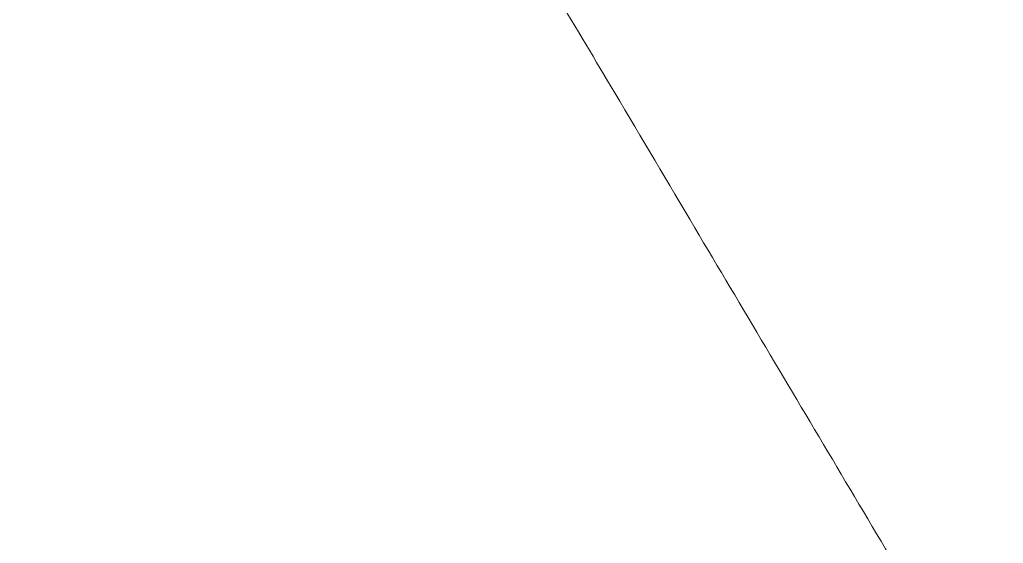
# Model space of a CAD drawing. Header units: inches. Extents: x 3778 to 56227, y -16914 to 35091.
# Drawn here: x 42067.83 to 42098.88, y -12684.31 to -12667.8 of the extents above; entities that cross this region are included whole.
import ezdxf

# ---------------------------------------------------------------- set-up
doc = ezdxf.new("R2010")
doc.units = ezdxf.units.IN
doc.header["$LTSCALE"] = 100
doc.header["$MEASUREMENT"] = 0
doc.layers.add('2-con', color=2, linetype='Continuous')
doc.layers.add('mark-B', color=2, linetype='Continuous', lineweight=20)

# ---------------------------------------------------------------- blocks, each defined once
blk = doc.blocks.new('무풍1WAY 대형')
at = {"layer": 'mark-B'}
blk.add_open_spline([(572.565, -367.139), (574.049, -369.62), (577.024, -374.59), (581.484, -382.057), (585.953, -389.549), (590.429, -397.064), (594.256, -403.499), (597.2, -408.454), (598.983, -411.453), (600.87, -414.616), (602.41, -417.171), (603.866, -419.595), (604.839, -421.214), (605.834, -422.869), (606.85, -424.56), (607.655, -425.899), (608.44, -427.204), (609.459, -428.899), (610.544, -430.703), (611.565, -432.399), (612.402, -433.789), (613.131, -435.001), (614.275, -436.901), (616.913, -441.28), (621.157, -448.32), (624.792, -454.346), (626.609, -457.36)], degree=3, knots=[0, 0, 0, 0, 0.082173, 0.164629, 0.247365, 0.330382, 0.413678, 0.460685, 0.494678, 0.513157, 0.565744, 0.579792, 0.593839, 0.619662, 0.634913, 0.650164, 0.664277, 0.678389, 0.706654, 0.724414, 0.734957, 0.753014, 0.764846, 0.798371, 0.899185, 1, 1, 1, 1], dxfattribs=at)
blk = doc.blocks.new('dpdjzjs')
at = {"layer": 'mark-B', "rotation": 180}
blk.add_blockref('무풍1WAY 대형', (178654.915, 88751.491), dxfattribs=at)

msp = doc.modelspace()

# ---------------------------------------------------------------- block references
at = {"layer": '2-con'}
msp.add_blockref('dpdjzjs', (-135970.865, -101830.442), dxfattribs=at)

doc.saveas('drawing.dxf')
